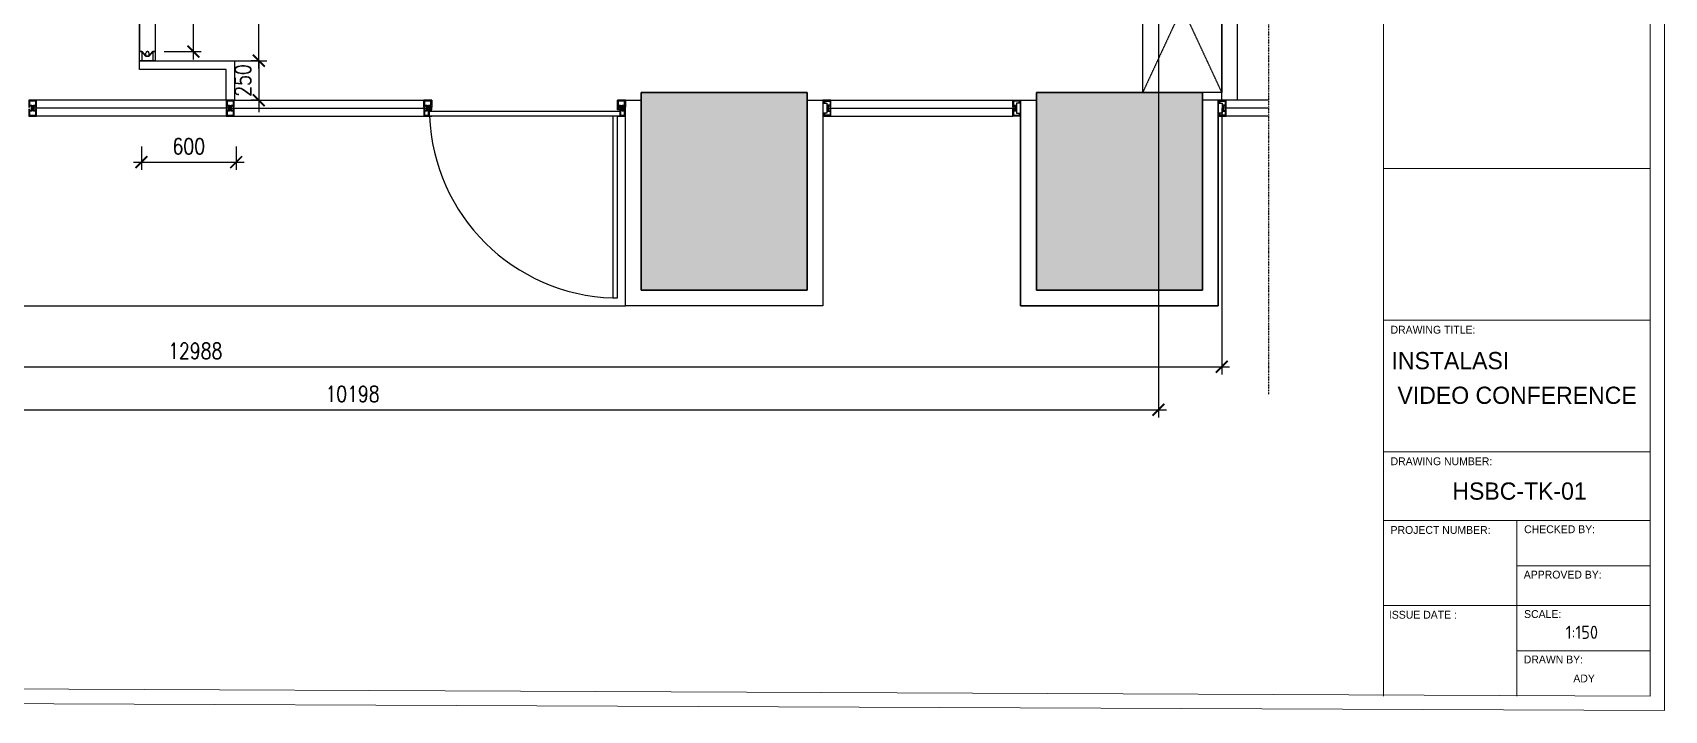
# Model space of a CAD drawing. Header units: millimetres. Extents: x 722574 to 739899, y -358472 to -346076.
# Drawn here: x 729576 to 739899, y -358472 to -354187 of the extents above; entities that cross this region are included whole.
import ezdxf
from ezdxf.enums import TextEntityAlignment as Align

# ---------------------------------------------------------------- set-up
doc = ezdxf.new("R2010")
doc.units = ezdxf.units.MM
doc.header["$LTSCALE"] = 10
doc.header["$MEASUREMENT"] = 0
doc.linetypes.add('DASHDOT', pattern=[1, 0.5, -0.25, 0, -0.25])
doc.linetypes.add('HIDDEN', pattern=[0.375, 0.25, -0.125])
for name, color, linetype in [('02acp', 2, 'Continuous'), ('03AFP', 2, 'Continuous'), ('07APP', 7, 'Continuous'), ('1', 7, 'Continuous'), ('XREF BB LVL 3$0$DIMFUR-IN', 1, 'Continuous'), ('XREF BB LVL 3$0$X-WTC3-Level 3 segmented$0$COL', 7, 'Continuous'), ('XREF BB LVL 3$0$X-WTC3-Level 3 segmented$0$DOOR', 2, 'Continuous'), ('XREF BB LVL 3$0$X-WTC3-Level 3 segmented$0$HAT', 251, 'Continuous'), ('XREF BB LVL 3$0$X-WTC3-Level 3 segmented$0$WAL', 7, 'Continuous'), ('XREF BB LVL 3$0$X-WTC3-Level 3 segmented$0$WIN', 2, 'Continuous')]:
    doc.layers.add(name, color=color, linetype=linetype)
doc.layers.add('Border', color=7, linetype='Continuous', lineweight=15)
doc.layers.add('FUR', color=8, linetype='Continuous', lineweight=5)
doc.styles.add('DIM', font='ROMANS.shx', dxfattribs={"width": 0.8})
doc.styles.add('style1', font='isocp.shx', dxfattribs={"height": 1})
doc.styles.add('style2', font='', dxfattribs={"height": 1})
doc.styles.get('style2').set_extended_font_data('@Crestron Unicode')
doc.dimstyles.new('DIM 50', dxfattribs={"dimscale": 50, "dimtxt": 2, "dimasz": 1.5, "dimexe": 1, "dimexo": 1, "dimgap": 1, "dimtad": 1, "dimdec": 0, "dimzin": 0, "dimdsep": 46, "dimtxsty": 'DIM', "dimblk": 'ARCHTICK', "dimcen": 0.09, "dimdle": 1, "dimclrd": 9, "dimclre": 9, "dimclrt": 3, "dimadec": 0, "dimazin": 0, "dimtfac": 1, "dimtdec": 0, "dimtix": 1, "dimtmove": 2, "dimatfit": 3, "dimldrblk": 'DOT', "dimfxl": 2, "dimtolj": 1, "dimtzin": 0, "dimarcsym": 0})

# ---------------------------------------------------------------- blocks, each defined once
blk = doc.blocks.new('XREF BB LVL 3$0$X-WTC3-Level 3 segmented$0$C125105')
at = {"layer": 'XREF BB LVL 3$0$X-WTC3-Level 3 segmented$0$HAT'}
blk.add_hatch(color=256, dxfattribs=at).paths.add_polyline_path([(-524.75, -1250), (525.25, -1250), (525.25, 0), (-524.75, 0)])
at = {"layer": 'XREF BB LVL 3$0$X-WTC3-Level 3 segmented$0$COL'}
blk.add_lwpolyline([(-524.75, -1250), (525.25, -1250), (525.25, 0), (-524.75, 0)], close=True, dxfattribs=at)
blk = doc.blocks.new('XREF BB LVL 3$0$X-WTC3-Level 3 segmented$0$Fra3')
for points in [[(0.43, 0.5), (0.43, 0.46), (0.36, 0.41), (0.36, 0.35), (0.64, 0.35), (0.64, 0.41), (0.57, 0.46), (0.57, 0.5), (1, 0.5), (1, 0), (0.19, 0), (0, 0), (0, 0.5), (0.43, 0.5)], [(0.81, 0.14), (0.86, 0.14), (0.86, 0.05), (0.95, 0.05), (0.95, 0.45), (0.69, 0.45), (0.69, 0.3), (0.31, 0.3), (0.31, 0.45), (0.05, 0.45), (0.05, 0.05), (0.14, 0.05), (0.14, 0.14), (0.19, 0.14)], [(0.81, 0), (0.81, 0.25), (0.19, 0.25), (0.19, 0)]]:
    blk.add_lwpolyline(points)
blk = doc.blocks.new('XREF BB LVL 3$0$X-WTC3-Level 3 segmented$0$fra2')
for points in [[(0.43, 0), (0, 0), (0, 0.5), (0.43, 0.5)], [(0.43, 0.5), (0.43, 0.46), (0.36, 0.41), (0.36, 0.35), (0.64, 0.35), (0.64, 0.41), (0.57, 0.46), (0.57, 0.5), (1, 0.5), (1, 0), (0.57, 0), (0.57, 0.04), (0.64, 0.09), (0.64, 0.15), (0.36, 0.15), (0.36, 0.09), (0.43, 0.04), (0.43, 0)]]:
    blk.add_lwpolyline(points)
blk.add_lwpolyline([(0.69, 0.3), (0.69, 0.45), (0.95, 0.45), (0.95, 0.05), (0.69, 0.05), (0.69, 0.2), (0.31, 0.2), (0.31, 0.05), (0.05, 0.05), (0.05, 0.45), (0.31, 0.45), (0.31, 0.3)], close=True)
blk = doc.blocks.new('XREF BB LVL 3$0$X-WTC3-Level 3 segmented$0$Fra6')
for points in [[(0.43, 0), (0, 0), (0, 0.5), (0.43, 0.5)], [(0.43, 0), (0.43, 0.04), (0.36, 0.09), (0.36, 0.15), (1, 0.15), (1, 0.5), (0.57, 0.5), (0.57, 0.46), (0.64, 0.41), (0.64, 0.35), (0.36, 0.35), (0.36, 0.41), (0.43, 0.46), (0.43, 0.5)]]:
    blk.add_lwpolyline(points)
for points in [[(0.31, 0.3), (0.31, 0.45), (0.05, 0.45), (0.05, 0.05), (0.31, 0.05), (0.31, 0.2), (0.95, 0.2), (0.95, 0.45), (0.69, 0.45), (0.69, 0.3)], [(0.55, 0.45), (0.55, 0.5), (0.45, 0.5), (0.45, 0.45), (0.38, 0.4), (0.38, 0.37), (0.47, 0.37), (0.47, 0.47), (0.53, 0.47), (0.53, 0.37), (0.62, 0.37), (0.62, 0.4)], [(0.39, 0.14), (0.48, 0.14), (0.48, 0.04), (0.56, 0.04), (0.56, 0.14), (0.6, 0.14), (0.6, 0), (0.45, 0), (0.45, 0.04), (0.39, 0.09)]]:
    blk.add_lwpolyline(points, close=True)
blk = doc.blocks.new('XREF BB LVL 3$0$X-WTC3-Level 3 segmented$0$Fra5')
for points in [[(0.43, 0), (0, 0), (0, 0.5), (0.43, 0.5)], [(0.43, 0), (0.43, 0.04), (0.36, 0.09), (0.36, 0.15), (0.64, 0.15), (0.64, 0.09), (0.57, 0.04), (0.57, 0), (1, 0), (1, 0.35), (0.36, 0.35), (0.36, 0.41), (0.43, 0.46), (0.43, 0.5)]]:
    blk.add_lwpolyline(points)
for points in [[(0.31, 0.05), (0.31, 0.2), (0.69, 0.2), (0.69, 0.05), (0.95, 0.05), (0.95, 0.3), (0.31, 0.3), (0.31, 0.45), (0.05, 0.45), (0.05, 0.05)], [(0.39, 0.41), (0.39, 0.36), (0.48, 0.36), (0.48, 0.46), (0.56, 0.46), (0.56, 0.36), (0.6, 0.36), (0.6, 0.5), (0.45, 0.5), (0.45, 0.46)]]:
    blk.add_lwpolyline(points, close=True)
blk = doc.blocks.new('_ARCHTICK')
at = {"color": 0, "linetype": 'ByBlock', "const_width": 0.15}
blk.add_lwpolyline([(-0.5, -0.5), (0.5, 0.5)], dxfattribs=at)
blk = doc.blocks.new('*D32')
at = {"layer": '02acp', "color": 9, "lineweight": -2, "transparency": 16777216}
for p, q in [((730593, -354356), (730593, -353456)), ((730409, -353506), (730643, -353506)), ((730409, -354306), (730643, -354306))]:
    blk.add_line(p, q, dxfattribs=at)
at = {"layer": 'Defpoints', "color": 0, "transparency": 16777216}
for p in [(730359, -353506), (730593, -353506), (730359, -354306)]:
    blk.add_point(p, dxfattribs=at)
at = {"layer": '02acp', "color": 9, "lineweight": -2, "transparency": 16777216, "xscale": 75, "yscale": 75, "zscale": 75}
for p, rotation in [((730593, -353506), 90), ((730593, -354306), 270)]:
    blk.add_blockref('_ARCHTICK', p, dxfattribs=dict(at, rotation=rotation))
at = {"layer": '02acp', "color": 3, "transparency": 16777216, "insert": (730493, -353906), "char_height": 100, "attachment_point": 5, "rotation": 90, "style": 'DIM'}
blk.add_mtext('\\A1;800', dxfattribs=at)
blk = doc.blocks.new('_DOT')
at = {"color": 0, "linetype": 'ByBlock'}
blk.add_line((-0.5, 0), (-1, 0), dxfattribs=at)
at = {"color": 0, "linetype": 'ByBlock', "const_width": 0.5}
blk.add_lwpolyline([(-0.25, 0, 1), (0.25, 0, 1)], format="xyb", close=True, dxfattribs=at)
blk = doc.blocks.new('dot')
at = {"color": 2, "lineweight": -2}
for p, q in [((0, -20.65), (0, 20.65)), ((-20.65, 0), (20.65, 0))]:
    blk.add_line(p, q, dxfattribs=at)
at = {"const_width": 10}
blk.add_lwpolyline([(5, 0, 1), (-5, 0, 1)], format="xyb", close=True, dxfattribs=at)
blk = doc.blocks.new('*D29')
at = {"layer": '02acp', "color": 9, "lineweight": -2, "transparency": 16777216}
for p, q in [((730214, -355005), (730914, -355005)), ((730264, -354906), (730264, -355055)), ((730864, -354906), (730864, -355055))]:
    blk.add_line(p, q, dxfattribs=at)
at = {"layer": 'Defpoints', "color": 0, "transparency": 16777216}
for p in [(730264, -354856), (730864, -354856), (730864, -355005)]:
    blk.add_point(p, dxfattribs=at)
at = {"layer": '02acp', "color": 9, "lineweight": -2, "transparency": 16777216, "xscale": 75, "yscale": 75, "zscale": 75, "rotation": 180}
blk.add_blockref('_ARCHTICK', (730264, -355005), dxfattribs=at)
at = {"layer": '02acp', "color": 9, "lineweight": -2, "transparency": 16777216, "xscale": 75, "yscale": 75, "zscale": 75}
blk.add_blockref('_ARCHTICK', (730864, -355005), dxfattribs=at)
at = {"layer": '02acp', "color": 3, "transparency": 16777216, "insert": (730564, -354905), "char_height": 100, "attachment_point": 5, "style": 'DIM'}
blk.add_mtext('\\A1;600', dxfattribs=at)
blk = doc.blocks.new('*D28')
at = {"layer": '02acp', "color": 9, "lineweight": -2, "transparency": 16777216}
for p, q in [((731007, -354364), (730957, -354364)), ((731007, -354364), (731007, -354289)), ((731007, -354364), (731007, -354614)), ((731007, -354614), (730957, -354614)), ((731007, -354614), (731007, -354689))]:
    blk.add_line(p, q, dxfattribs=at)
at = {"layer": 'Defpoints', "color": 0, "transparency": 16777216}
for p in [(731057, -354364), (731007, -354614), (731057, -354614)]:
    blk.add_point(p, dxfattribs=at)
at = {"layer": '02acp', "color": 9, "lineweight": -2, "transparency": 16777216, "xscale": 75, "yscale": 75, "zscale": 75}
for p, rotation in [((731007, -354364), 270), ((731007, -354614), 90)]:
    blk.add_blockref('_ARCHTICK', p, dxfattribs=dict(at, rotation=rotation))
at = {"layer": '02acp', "color": 3, "transparency": 16777216, "insert": (730907, -354489), "char_height": 100, "attachment_point": 5, "rotation": 90, "style": 'DIM'}
blk.add_mtext('\\A1;250', dxfattribs=at)
blk = doc.blocks.new('*D22')
at = {"layer": '02acp', "color": 9, "lineweight": -2, "transparency": 16777216}
for p, q in [((731007, -354414), (731007, -349078)), ((730728, -349128), (731057, -349128)), ((730728, -354364), (731057, -354364))]:
    blk.add_line(p, q, dxfattribs=at)
at = {"layer": 'Defpoints', "color": 0, "transparency": 16777216}
for p in [(730678, -349128), (731007, -349128), (730678, -354364)]:
    blk.add_point(p, dxfattribs=at)
at = {"layer": '02acp', "color": 9, "lineweight": -2, "transparency": 16777216, "xscale": 75, "yscale": 75, "zscale": 75}
for p, rotation in [((731007, -349128), 90), ((731007, -354364), 270)]:
    blk.add_blockref('_ARCHTICK', p, dxfattribs=dict(at, rotation=rotation))
at = {"layer": '02acp', "color": 3, "transparency": 16777216, "insert": (730907, -351746), "char_height": 100, "attachment_point": 5, "rotation": 90, "style": 'DIM'}
blk.add_mtext('\\A1;SPAN 5236MM HEIGHT 2800MM 1 TE-4VE-1WA-SL', dxfattribs=at)
blk = doc.blocks.new('*D45')
at = {"layer": '02acp', "color": 9, "lineweight": -2, "transparency": 16777216}
for p, q in [((724111, -354664), (724111, -356349)), ((737099, -354664), (737099, -356349)), ((724061, -356299), (737149, -356299))]:
    blk.add_line(p, q, dxfattribs=at)
at = {"layer": 'Defpoints', "color": 0, "transparency": 16777216}
for p in [(724111, -354614), (737099, -354614), (737099, -356299)]:
    blk.add_point(p, dxfattribs=at)
at = {"layer": '02acp', "color": 9, "lineweight": -2, "transparency": 16777216, "xscale": 75, "yscale": 75, "zscale": 75, "rotation": 180}
blk.add_blockref('_ARCHTICK', (724111, -356299), dxfattribs=at)
at = {"layer": '02acp', "color": 9, "lineweight": -2, "transparency": 16777216, "xscale": 75, "yscale": 75, "zscale": 75}
blk.add_blockref('_ARCHTICK', (737099, -356299), dxfattribs=at)
at = {"layer": '02acp', "color": 3, "transparency": 16777216, "insert": (730605, -356199), "char_height": 100, "attachment_point": 5, "style": 'DIM'}
blk.add_mtext('\\A1;12988', dxfattribs=at)
blk = doc.blocks.new('*D46')
at = {"layer": '02acp', "color": 9, "lineweight": -2, "transparency": 16777216}
for p, q in [((726501, -352118), (726501, -356621)), ((736699, -352118), (736699, -356621)), ((726451, -356571), (736749, -356571))]:
    blk.add_line(p, q, dxfattribs=at)
at = {"layer": 'Defpoints', "color": 0, "transparency": 16777216}
for p in [(726501, -352068), (736699, -352068), (736699, -356571)]:
    blk.add_point(p, dxfattribs=at)
at = {"layer": '02acp', "color": 9, "lineweight": -2, "transparency": 16777216, "xscale": 75, "yscale": 75, "zscale": 75, "rotation": 180}
blk.add_blockref('_ARCHTICK', (726501, -356571), dxfattribs=at)
at = {"layer": '02acp', "color": 9, "lineweight": -2, "transparency": 16777216, "xscale": 75, "yscale": 75, "zscale": 75}
blk.add_blockref('_ARCHTICK', (736699, -356571), dxfattribs=at)
at = {"layer": '02acp', "color": 3, "transparency": 16777216, "insert": (731600, -356471), "char_height": 100, "attachment_point": 5, "style": 'DIM'}
blk.add_mtext('\\A1;10198', dxfattribs=at)

msp = doc.modelspace()

# ---------------------------------------------------------------- linework, layer by layer
at = {"layer": '02acp', "color": 5, "linetype": 'DASHDOT'}
msp.add_line((737397.8, -356472.1), (737397.8, -348319.6), dxfattribs=at)
at = {"layer": '02acp'}
msp.add_line((730252.7, -352705.3), (730252.7, -354305.7), dxfattribs=at)
at = {"layer": '03AFP'}
msp.add_lwpolyline([(736599.4, -349126.8), (737099.4, -349126.8), (737099.4, -354564), (736599.4, -354564)], close=True, dxfattribs=at)
at = {"layer": '03AFP', "color": 1, "linetype": 'HIDDEN'}
msp.add_lwpolyline([(737099.4, -354564), (736599.4, -353489.1), (737099.4, -353489.1), (736599.4, -354564)], dxfattribs=at)
at = {"layer": '07APP'}
for p, q in [((737199.4, -354612.8), (737199.4, -349036)), ((736599.4, -354564), (736599.4, -349126.8)), ((737099.4, -354612.8), (737099.4, -349126.8))]:
    msp.add_line(p, q, dxfattribs=at)
at = {"layer": '1', "color": 7}
for points in [[(730352.2, -354305.7), (730337.4, -354305.7), (730312, -354334.3), (730293, -354334.3), (730267.5, -354305.7), (730252.7, -354305.7), (730252.7, -353505.5), (730267.5, -353505.5), (730293, -353535.2), (730312, -353535.2), (730337.4, -353505.5), (730352.2, -353505.5), (730352.2, -354305.7)], [(730352.2, -354305.7), (730352.2, -354364), (730252.7, -354364), (730252.7, -354305.7), (730267.5, -354305.7), (730293, -354334.3), (730293, -354316.3)], [(730799.8, -354614), (730799.8, -354419), (730252.7, -354419), (730252.7, -354364), (730852.8, -354364), (730852.8, -354614)], [(730267.5, -354305.7), (730267.5, -354364)], [(730293, -354334.3), (730312, -354334.3)], [(730312, -354316.3), (730312, -354334.3), (730337.4, -354305.7), (730352.2, -354305.7)], [(730337.4, -354305.7), (730337.4, -354364)]]:
    msp.add_lwpolyline(points, dxfattribs=at)
at = {"layer": '1', "color": 1}
msp.add_lwpolyline([(730437, -354364), (730602.1, -354364)], dxfattribs=at)
at = {"layer": '1', "color": 7}
msp.add_spline([(730312, -354315.2), (730310.7, -354310.4), (730307.3, -354307), (730302.5, -354305.7), (730297.7, -354307), (730294.3, -354310.4), (730293, -354315.2)], degree=3, dxfattribs=at)
at = {"layer": 'FUR', "color": 7}
for p, q in [((739809.2, -355044.8), (738123.3, -355044.8)), ((738123.3, -356005.5), (739809.2, -356005.5)), ((738123.3, -356837.3), (739809.2, -356837.3)), ((738123.3, -357271.9), (739809.2, -357271.9)), ((738966.2, -358382), (738966.2, -357271.9)), ((738966.2, -357558.7), (739809.2, -357558.7)), ((738123.3, -357808.6), (739809.2, -357808.6)), ((738966.2, -358095.3), (739809.2, -358095.3))]:
    msp.add_line(p, q, dxfattribs=at)
for points in [[(739899.2, -358472), (722574.2, -358400.4), (722574.2, -346076.5), (739899.2, -346148.1)], [(739809.2, -358382), (722657.1, -358306.4), (722657.1, -346162.5), (739809.2, -346238.1)], [(738123.3, -358382), (738123.3, -346238.1)]]:
    msp.add_lwpolyline(points, close=True, dxfattribs=at)
at = {"layer": 'XREF BB LVL 3$0$DIMFUR-IN', "color": 1}
for p, q in [((734616.3, -354614), (735126.3, -354614)), ((734626.3, -354614), (734626.3, -354614))]:
    msp.add_line(p, q, dxfattribs=at)
at = {"layer": 'XREF BB LVL 3$0$X-WTC3-Level 3 segmented$0$DOOR', "color": 4}
for p, q in [((730815.8, -354664), (729586.7, -354664)), ((730836.7, -354664), (732090.8, -354664)), ((734611.7, -354664), (735790.8, -354664)), ((737397.8, -354664), (737112, -354664))]:
    msp.add_line(p, q, dxfattribs=at)
at = {"layer": 'XREF BB LVL 3$0$X-WTC3-Level 3 segmented$0$DOOR'}
for p, q in [((730801.3, -354614), (729601.3, -354614)), ((730851.3, -354614), (732076.3, -354614)), ((732051.3, -354614), (732051.3, -354714)), ((732101.3, -354614), (732051.3, -354614)), ((733326.3, -354614), (733276.3, -354614)), ((733326.3, -354714), (733326.3, -354614)), ((734626.3, -354614), (735776.3, -354614)), ((737397.8, -354614), (737126.5, -354614)), ((730801.3, -354714), (729601.3, -354714)), ((730851.3, -354714), (732076.3, -354714)), ((732076.3, -354714), (732101.3, -354714)), ((733246.3, -354714), (733246.3, -355864)), ((733276.3, -354714), (733246.3, -354714)), ((733276.3, -355864), (733276.3, -354714)), ((733276.3, -354714), (733326.3, -354714)), ((734626.3, -354714), (735776.3, -354714)), ((737397.8, -354714), (737126.5, -354714)), ((733246.3, -355864), (733276.3, -355864))]:
    msp.add_line(p, q, dxfattribs=at)
msp.add_lwpolyline([(732086.7, -354714), (732086.7, -354682.2), (733290.5, -354682.2), (733290.5, -354714)], close=True, dxfattribs=at)
msp.add_arc((733284.7, -354665.7), 1198.9, 182.30946, 268.16251, dxfattribs=at)
at = {"layer": 'XREF BB LVL 3$0$X-WTC3-Level 3 segmented$0$WAL'}
for points in [[(734476.3, -354614), (734576.3, -354614), (734576.3, -355914), (733326.3, -355914), (733326.3, -354614), (733426.3, -354614)], [(737076.3, -354614), (737076.3, -355914), (735826.3, -355914), (735826.3, -354614), (735926.3, -354614)], [(735826.3, -354614), (735826.3, -355914), (737076.3, -355914), (737076.3, -354614), (736976.3, -354614)]]:
    msp.add_lwpolyline(points, dxfattribs=at)
at = {"layer": 'XREF BB LVL 3$0$X-WTC3-Level 3 segmented$0$WIN'}
msp.add_line((723712.1, -355914), (733326.3, -355914), dxfattribs=at)

# ---------------------------------------------------------------- block references
at = {"layer": 'XREF BB LVL 3$0$X-WTC3-Level 3 segmented$0$COL', "xscale": -1, "rotation": 180}
for p in [(733951, -355814), (736451, -355814)]:
    msp.add_blockref('XREF BB LVL 3$0$X-WTC3-Level 3 segmented$0$C125105', p, dxfattribs=at)
at = {"layer": 'XREF BB LVL 3$0$X-WTC3-Level 3 segmented$0$COL', "rotation": 180}
for p in [(733951.5, -355814), (736451.5, -355814)]:
    msp.add_blockref('XREF BB LVL 3$0$X-WTC3-Level 3 segmented$0$C125105', p, dxfattribs=at)
at = {"layer": 'XREF BB LVL 3$0$X-WTC3-Level 3 segmented$0$DOOR', "yscale": 100, "zscale": 100}
for name, p, xscale, rotation in [('XREF BB LVL 3$0$X-WTC3-Level 3 segmented$0$fra2', (729551.3, -354714), -100, 270), ('XREF BB LVL 3$0$X-WTC3-Level 3 segmented$0$fra2', (730801.3, -354714), -100, 270), ('XREF BB LVL 3$0$X-WTC3-Level 3 segmented$0$Fra5', (732051.3, -354614), 100, 270), ('XREF BB LVL 3$0$X-WTC3-Level 3 segmented$0$Fra6', (733276, -354614), 100, 270), ('XREF BB LVL 3$0$X-WTC3-Level 3 segmented$0$Fra3', (734576.3, -354714), -100, 270), ('XREF BB LVL 3$0$X-WTC3-Level 3 segmented$0$Fra3', (735826.3, -354714), 100, 90), ('XREF BB LVL 3$0$X-WTC3-Level 3 segmented$0$Fra3', (737076, -354714), -100, 270)]:
    msp.add_blockref(name, p, dxfattribs=dict(at, xscale=xscale, rotation=rotation))

# ---------------------------------------------------------------- texts
at = {"layer": 'Border', "color": 7, "style": 'style1'}
msp.add_text('1:150', height=83.18, dxfattribs=at).set_placement((739274.8, -358020))
at = {"layer": 'FUR', "color": 7, "style": 'style2'}
for s, height, p in [('DRAWING TITLE:', 49.5, (738166.9, -356089.8)), ('INSTALASI ', 108.9, (738173.2, -356314.8)), ('DRAWING NUMBER:', 49.5, (738166.9, -356921.6)), ('PROJECT NUMBER:', 49.5, (738166.9, -357355.9)), ('CHECKED BY:', 49.5, (739012.1, -357351.6)), ('APPROVED BY:', 49.5, (739009.8, -357638.4)), ('ISSUE DATE :', 49.5, (738156.4, -357892.2)), ('SCALE:', 49.5, (739011.7, -357887.9)), ('DRAWN BY:', 49.5, (739009.8, -358175))]:
    msp.add_text(s, height=height, dxfattribs=at).set_placement(p)
for s, height, p in [('VIDEO CONFERENCE', 108.901, (738967.5, -356534)), ('HSBC-TK-01', 108.9, (738983, -357139.9)), ('ADY', 49.5, (739391.3, -358295.1))]:
    msp.add_text(s, height=height, dxfattribs=at).set_placement(p, align=Align.CENTER)

# ---------------------------------------------------------------- dimensions: what is measured, and where the dimension line sits
at = {"layer": '02acp'}
dim = msp.add_linear_dim(base=(731006.5, -349128), p1=(730678.2, -354364), p2=(730678.2, -349128), angle=90, text='SPAN <>MM HEIGHT 2800MM 1 TE-4VE-1WA-SL', dimstyle='DIM 50', override={"dimldrblk": 'dot', "dimfxl": 1.5}, dxfattribs=at)
dim.commit()
dim.dimension.update_dxf_attribs({"geometry": '*D22', "text_midpoint": (730906.5, -351746)})
at = {"layer": '02acp', "color": 3}
for base, p1, p2, picture, middle in [((736699.4, -356571.3), (726501, -352067.8), (736699.4, -352067.8), '*D46', (731600.2, -356471.3)), ((737099.4, -356299.3), (724111.1, -354614), (737099.4, -354614), '*D45', (730605.3, -356199.3))]:
    dim = msp.add_linear_dim(base=base, p1=p1, p2=p2, dimstyle='DIM 50', override={"dimldrblk": 'dot'}, dxfattribs=at)
    dim.commit()
    dim.dimension.update_dxf_attribs({"geometry": picture, "text_midpoint": middle})
at = {"layer": '02acp'}
for base, p1, p2, picture, middle in [((730593.4, -353505.5), (730359.4, -354305.7), (730359.4, -353505.5), '*D32', (730493.4, -353905.6)), ((731006.5, -354614), (731056.5, -354364), (731056.5, -354614), '*D28', (730906.5, -354489))]:
    dim = msp.add_linear_dim(base=base, p1=p1, p2=p2, angle=90, dimstyle='DIM 50', override={"dimldrblk": 'dot', "dimfxl": 1.5}, dxfattribs=at)
    dim.commit()
    dim.dimension.update_dxf_attribs({"geometry": picture, "text_midpoint": middle})
dim = msp.add_linear_dim(base=(730864.3, -355004.5), p1=(730264.2, -354856.1), p2=(730864.3, -354856.1), dimstyle='DIM 50', override={"dimldrblk": 'dot', "dimfxl": 1.5}, dxfattribs=at)
dim.commit()
dim.dimension.update_dxf_attribs({"geometry": '*D29', "text_midpoint": (730564.3, -354904.5)})

doc.saveas('drawing.dxf')
